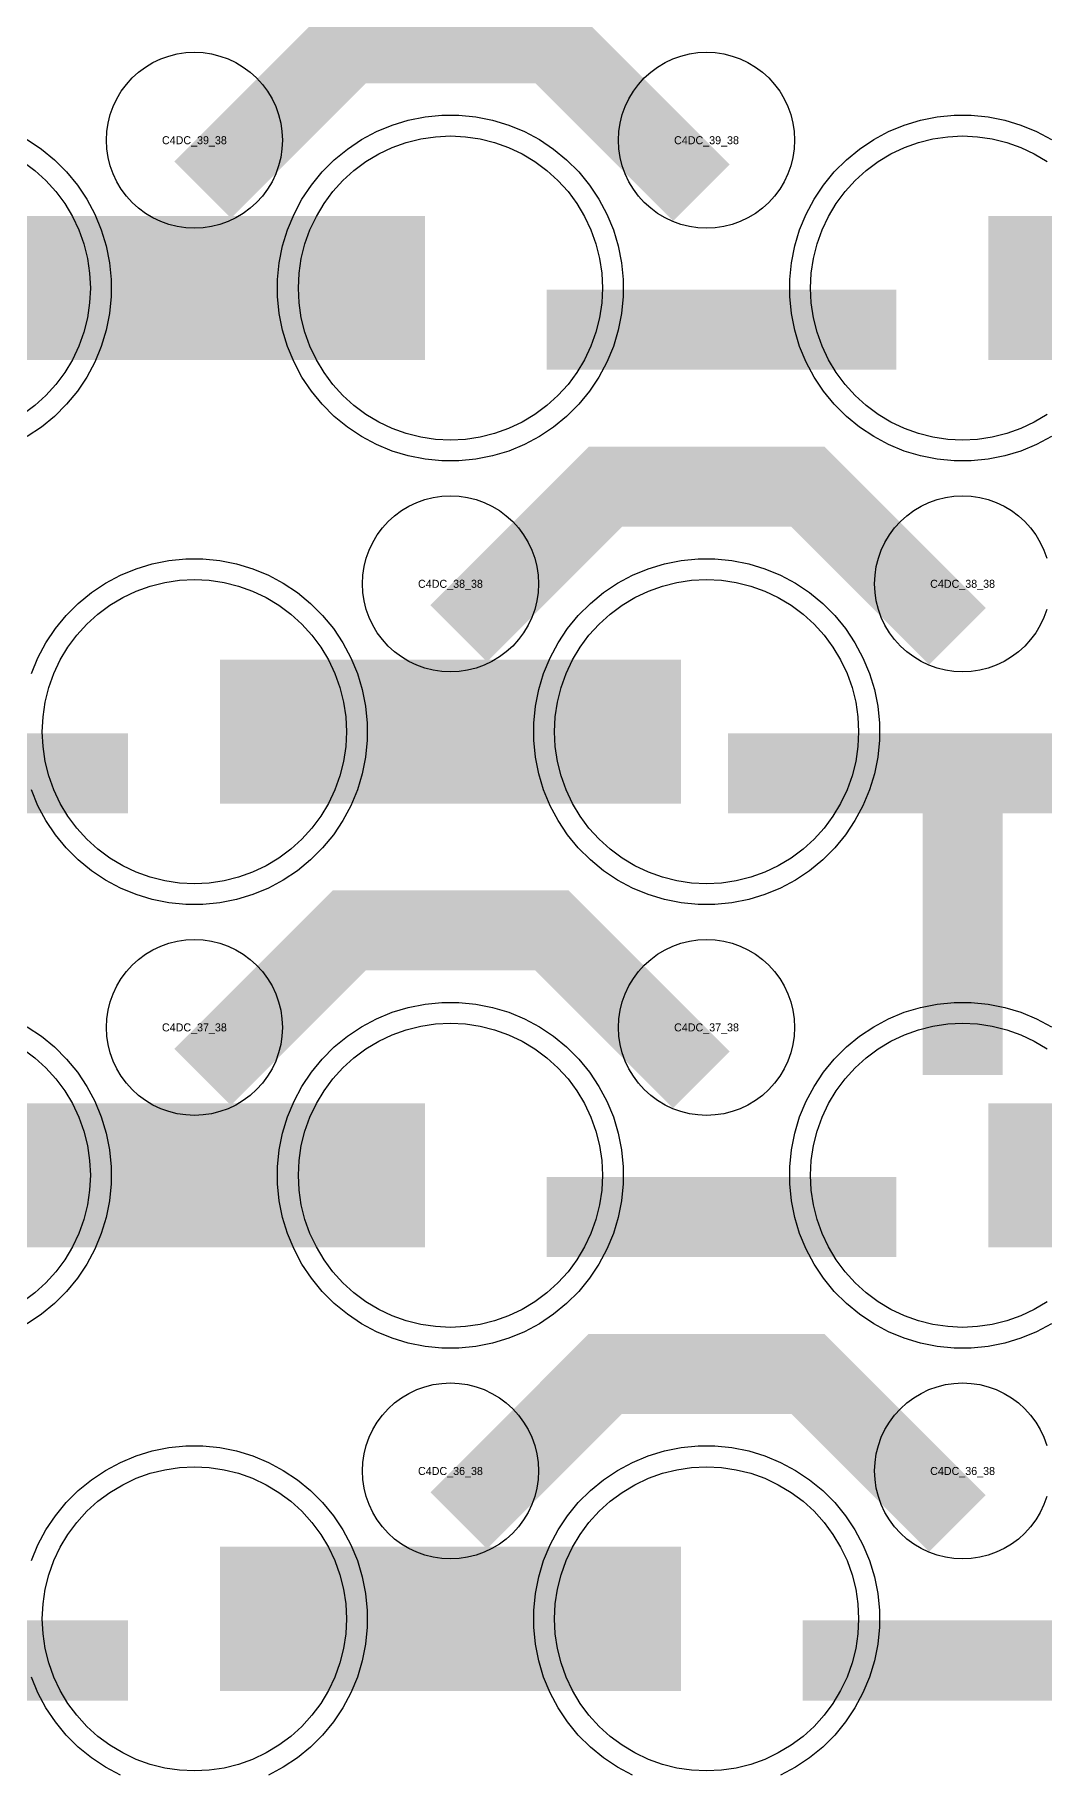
# Model space of a CAD drawing. Extents: x -11880 to 11880, y -14992 to 14992.
# Drawn here: x 110 to 426, y -9900 to -9356 of the extents above; entities that cross this region are included whole.
import ezdxf
from ezdxf.enums import TextEntityAlignment as Align

# ---------------------------------------------------------------- set-up
doc = ezdxf.new("R2010")
doc.units = 0
doc.header["$MEASUREMENT"] = 0
for name, color, linetype in [('GDS_775_DT_237', 138, 'CONTINUOUS'), ('RDL1_FS', 34, 'CONTINUOUS'), ('RDL_BS', 160, 'CONTINUOUS')]:
    doc.layers.add(name, color=color, linetype=linetype)

msp = doc.modelspace()

# ---------------------------------------------------------------- linework, layer by layer
at = {"layer": 'RDL1_FS'}
for points in [[(240, -9483.074), (235.343, -9482.845), (230.732, -9482.161), (226.209, -9481.029), (221.819, -9479.457), (217.605, -9477.465), (213.605, -9475.067), (209.86, -9472.289), (206.406, -9469.159), (203.276, -9465.705), (200.498, -9461.96), (198.1, -9457.96), (196.108, -9453.746), (194.536, -9449.356), (193.404, -9444.833), (192.72, -9440.222), (192.491, -9435.565), (192.72, -9430.908), (193.404, -9426.297), (194.536, -9421.774), (196.108, -9417.384), (198.1, -9413.17), (200.498, -9409.17), (203.276, -9405.425), (206.406, -9401.971), (209.86, -9398.841), (213.605, -9396.063), (217.605, -9393.665), (221.819, -9391.673), (226.209, -9390.101), (230.732, -9388.969), (235.343, -9388.285), (240, -9388.056), (244.657, -9388.285), (249.268, -9388.969), (253.791, -9390.101), (258.181, -9391.673), (262.395, -9393.665), (266.395, -9396.063), (270.14, -9398.841), (273.594, -9401.971), (276.724, -9405.425), (279.502, -9409.17), (281.9, -9413.17), (283.892, -9417.384), (285.464, -9421.774), (286.596, -9426.297), (287.28, -9430.908), (287.509, -9435.565), (287.28, -9440.222), (286.596, -9444.833), (285.464, -9449.356), (283.892, -9453.746), (281.9, -9457.96), (279.502, -9461.96), (276.724, -9465.705), (273.594, -9469.159), (270.14, -9472.289), (266.395, -9475.067), (262.395, -9477.465), (258.181, -9479.457), (253.791, -9481.029), (249.268, -9482.161), (244.657, -9482.845)], [(160, -9898.769), (155.343, -9898.54), (150.732, -9897.856), (146.209, -9896.724), (141.819, -9895.152), (137.605, -9893.16), (133.605, -9890.762), (129.86, -9887.984), (126.406, -9884.854), (123.276, -9881.4), (120.498, -9877.655), (118.1, -9873.655), (116.108, -9869.441), (114.536, -9865.051), (113.404, -9860.528), (112.72, -9855.917), (112.491, -9851.26), (112.72, -9846.603), (113.404, -9841.992), (114.536, -9837.469), (116.108, -9833.079), (118.1, -9828.865), (120.498, -9824.865), (123.276, -9821.12), (126.406, -9817.666), (129.86, -9814.536), (133.605, -9811.758), (137.605, -9809.36), (141.819, -9807.368), (146.209, -9805.796), (150.732, -9804.664), (155.343, -9803.98), (160, -9803.751), (164.657, -9803.98), (169.268, -9804.664), (173.791, -9805.796), (178.181, -9807.368), (182.395, -9809.36), (186.395, -9811.758), (190.14, -9814.536), (193.594, -9817.666), (196.724, -9821.12), (199.502, -9824.865), (201.9, -9828.865), (203.892, -9833.079), (205.464, -9837.469), (206.596, -9841.992), (207.28, -9846.603), (207.509, -9851.26), (207.28, -9855.917), (206.596, -9860.528), (205.464, -9865.051), (203.892, -9869.441), (201.9, -9873.655), (199.502, -9877.655), (196.724, -9881.4), (193.594, -9884.854), (190.14, -9887.984), (186.395, -9890.762), (182.395, -9893.16), (178.181, -9895.152), (173.791, -9896.724), (169.268, -9897.856), (164.657, -9898.54)], [(320, -9898.769), (315.343, -9898.54), (310.732, -9897.856), (306.209, -9896.724), (301.819, -9895.152), (297.605, -9893.16), (293.605, -9890.762), (289.86, -9887.984), (286.406, -9884.854), (283.276, -9881.4), (280.498, -9877.655), (278.1, -9873.655), (276.108, -9869.441), (274.536, -9865.051), (273.404, -9860.528), (272.72, -9855.917), (272.491, -9851.26), (272.72, -9846.603), (273.404, -9841.992), (274.536, -9837.469), (276.108, -9833.079), (278.1, -9828.865), (280.498, -9824.865), (283.276, -9821.12), (286.406, -9817.666), (289.86, -9814.536), (293.605, -9811.758), (297.605, -9809.36), (301.819, -9807.368), (306.209, -9805.796), (310.732, -9804.664), (315.343, -9803.98), (320, -9803.751), (324.657, -9803.98), (329.268, -9804.664), (333.791, -9805.796), (338.181, -9807.368), (342.395, -9809.36), (346.395, -9811.758), (350.14, -9814.536), (353.594, -9817.666), (356.724, -9821.12), (359.502, -9824.865), (361.9, -9828.865), (363.892, -9833.079), (365.464, -9837.469), (366.596, -9841.992), (367.28, -9846.603), (367.509, -9851.26), (367.28, -9855.917), (366.596, -9860.528), (365.464, -9865.051), (363.892, -9869.441), (361.9, -9873.655), (359.502, -9877.655), (356.724, -9881.4), (353.594, -9884.854), (350.14, -9887.984), (346.395, -9890.762), (342.395, -9893.16), (338.181, -9895.152), (333.791, -9896.724), (329.268, -9897.856), (324.657, -9898.54)]]:
    msp.add_lwpolyline(points, close=True, dxfattribs=at)
for points in [[(426.395, -9475.067), (422.395, -9477.465), (418.181, -9479.457), (413.791, -9481.029), (409.268, -9482.161), (404.657, -9482.845), (400, -9483.074), (395.343, -9482.845), (390.732, -9482.161), (386.209, -9481.029), (381.819, -9479.457), (377.605, -9477.465), (373.605, -9475.067), (369.86, -9472.289), (366.406, -9469.159), (363.276, -9465.705), (360.498, -9461.96), (358.1, -9457.96), (356.108, -9453.746), (354.536, -9449.356), (353.404, -9444.833), (352.72, -9440.222), (352.491, -9435.565), (352.72, -9430.908), (353.404, -9426.297), (354.536, -9421.774), (356.108, -9417.384), (358.1, -9413.17), (360.498, -9409.17), (363.276, -9405.425), (366.406, -9401.971), (369.86, -9398.841), (373.605, -9396.063), (377.605, -9393.665), (381.819, -9391.673), (386.209, -9390.101), (390.732, -9388.969), (395.343, -9388.285), (400, -9388.056), (404.657, -9388.285), (409.268, -9388.969), (413.791, -9390.101), (418.181, -9391.673), (422.395, -9393.665), (426.395, -9396.063)], [(106.395, -9396.063), (110.14, -9398.841), (113.594, -9401.971), (116.724, -9405.425), (119.502, -9409.17), (121.9, -9413.17), (123.892, -9417.384), (125.464, -9421.774), (126.596, -9426.297), (127.28, -9430.908), (127.509, -9435.565), (127.28, -9440.222), (126.596, -9444.833), (125.464, -9449.356), (123.892, -9453.746), (121.9, -9457.96), (119.502, -9461.96), (116.724, -9465.705), (113.594, -9469.159), (110.14, -9472.289), (106.395, -9475.067)]]:
    msp.add_lwpolyline(points, dxfattribs=at)
for points in [[(88.002, -9435.565, 45, 45, 0), (160.002, -9435.565, 45, 45, 0)], [(160.002, -9435.565, 45, 45, 0), (232.002, -9435.565, 45, 45, 0)], [(408.002, -9435.565, 45, 45, 0), (480.002, -9435.565, 45, 45, 0)], [(168.002, -9851.26, 45, 45, 0), (240.002, -9851.26, 45, 45, 0)], [(240.002, -9851.26, 45, 45, 0), (312.002, -9851.26, 45, 45, 0)]]:
    msp.add_lwpolyline(points, format="xyseb", dxfattribs=at)
at = {"layer": 'RDL1_FS', "color": 241, "true_color": 0xf7abae}
for points in [[(160, -9621.639), (155.343, -9621.41), (150.732, -9620.726), (146.209, -9619.594), (141.819, -9618.022), (137.605, -9616.03), (133.605, -9613.632), (129.86, -9610.854), (126.406, -9607.724), (123.276, -9604.27), (120.498, -9600.525), (118.1, -9596.525), (116.108, -9592.311), (114.536, -9587.921), (113.404, -9583.398), (112.72, -9578.787), (112.491, -9574.13), (112.72, -9569.473), (113.404, -9564.862), (114.536, -9560.339), (116.108, -9555.949), (118.1, -9551.735), (120.498, -9547.735), (123.276, -9543.99), (126.406, -9540.536), (129.86, -9537.406), (133.605, -9534.628), (137.605, -9532.23), (141.819, -9530.238), (146.209, -9528.666), (150.732, -9527.534), (155.343, -9526.85), (160, -9526.621), (164.657, -9526.85), (169.268, -9527.534), (173.791, -9528.666), (178.181, -9530.238), (182.395, -9532.23), (186.395, -9534.628), (190.14, -9537.406), (193.594, -9540.536), (196.724, -9543.99), (199.502, -9547.735), (201.9, -9551.735), (203.892, -9555.949), (205.464, -9560.339), (206.596, -9564.862), (207.28, -9569.473), (207.509, -9574.13), (207.28, -9578.787), (206.596, -9583.398), (205.464, -9587.921), (203.892, -9592.311), (201.9, -9596.525), (199.502, -9600.525), (196.724, -9604.27), (193.594, -9607.724), (190.14, -9610.854), (186.395, -9613.632), (182.395, -9616.03), (178.181, -9618.022), (173.791, -9619.594), (169.268, -9620.726), (164.657, -9621.41)], [(320, -9621.639), (315.343, -9621.41), (310.732, -9620.726), (306.209, -9619.594), (301.819, -9618.022), (297.605, -9616.03), (293.605, -9613.632), (289.86, -9610.854), (286.406, -9607.724), (283.276, -9604.27), (280.498, -9600.525), (278.1, -9596.525), (276.108, -9592.311), (274.536, -9587.921), (273.404, -9583.398), (272.72, -9578.787), (272.491, -9574.13), (272.72, -9569.473), (273.404, -9564.862), (274.536, -9560.339), (276.108, -9555.949), (278.1, -9551.735), (280.498, -9547.735), (283.276, -9543.99), (286.406, -9540.536), (289.86, -9537.406), (293.605, -9534.628), (297.605, -9532.23), (301.819, -9530.238), (306.209, -9528.666), (310.732, -9527.534), (315.343, -9526.85), (320, -9526.621), (324.657, -9526.85), (329.268, -9527.534), (333.791, -9528.666), (338.181, -9530.238), (342.395, -9532.23), (346.395, -9534.628), (350.14, -9537.406), (353.594, -9540.536), (356.724, -9543.99), (359.502, -9547.735), (361.9, -9551.735), (363.892, -9555.949), (365.464, -9560.339), (366.596, -9564.862), (367.28, -9569.473), (367.509, -9574.13), (367.28, -9578.787), (366.596, -9583.398), (365.464, -9587.921), (363.892, -9592.311), (361.9, -9596.525), (359.502, -9600.525), (356.724, -9604.27), (353.594, -9607.724), (350.14, -9610.854), (346.395, -9613.632), (342.395, -9616.03), (338.181, -9618.022), (333.791, -9619.594), (329.268, -9620.726), (324.657, -9621.41)], [(240, -9760.204), (235.343, -9759.975), (230.732, -9759.291), (226.209, -9758.159), (221.819, -9756.587), (217.605, -9754.595), (213.605, -9752.197), (209.86, -9749.419), (206.406, -9746.289), (203.276, -9742.835), (200.498, -9739.09), (198.1, -9735.09), (196.108, -9730.876), (194.536, -9726.486), (193.404, -9721.963), (192.72, -9717.352), (192.491, -9712.695), (192.72, -9708.038), (193.404, -9703.427), (194.536, -9698.904), (196.108, -9694.514), (198.1, -9690.3), (200.498, -9686.3), (203.276, -9682.555), (206.406, -9679.101), (209.86, -9675.971), (213.605, -9673.193), (217.605, -9670.795), (221.819, -9668.803), (226.209, -9667.231), (230.732, -9666.099), (235.343, -9665.415), (240, -9665.186), (244.657, -9665.415), (249.268, -9666.099), (253.791, -9667.231), (258.181, -9668.803), (262.395, -9670.795), (266.395, -9673.193), (270.14, -9675.971), (273.594, -9679.101), (276.724, -9682.555), (279.502, -9686.3), (281.9, -9690.3), (283.892, -9694.514), (285.464, -9698.904), (286.596, -9703.427), (287.28, -9708.038), (287.509, -9712.695), (287.28, -9717.352), (286.596, -9721.963), (285.464, -9726.486), (283.892, -9730.876), (281.9, -9735.09), (279.502, -9739.09), (276.724, -9742.835), (273.594, -9746.289), (270.14, -9749.419), (266.395, -9752.197), (262.395, -9754.595), (258.181, -9756.587), (253.791, -9758.159), (249.268, -9759.291), (244.657, -9759.975)]]:
    msp.add_lwpolyline(points, close=True, dxfattribs=at)
for points in [[(168.002, -9574.13, 45, 45, 0), (240.002, -9574.13, 45, 45, 0)], [(240.002, -9574.13, 45, 45, 0), (312.002, -9574.13, 45, 45, 0)], [(88.002, -9712.695, 45, 45, 0), (160.002, -9712.695, 45, 45, 0)], [(160.002, -9712.695, 45, 45, 0), (232.002, -9712.695, 45, 45, 0)], [(408.002, -9712.695, 45, 45, 0), (480.002, -9712.695, 45, 45, 0)]]:
    msp.add_lwpolyline(points, format="xyseb", dxfattribs=at)
for points in [[(426.395, -9752.197), (422.395, -9754.595), (418.181, -9756.587), (413.791, -9758.159), (409.268, -9759.291), (404.657, -9759.975), (400, -9760.204), (395.343, -9759.975), (390.732, -9759.291), (386.209, -9758.159), (381.819, -9756.587), (377.605, -9754.595), (373.605, -9752.197), (369.86, -9749.419), (366.406, -9746.289), (363.276, -9742.835), (360.498, -9739.09), (358.1, -9735.09), (356.108, -9730.876), (354.536, -9726.486), (353.404, -9721.963), (352.72, -9717.352), (352.491, -9712.695), (352.72, -9708.038), (353.404, -9703.427), (354.536, -9698.904), (356.108, -9694.514), (358.1, -9690.3), (360.498, -9686.3), (363.276, -9682.555), (366.406, -9679.101), (369.86, -9675.971), (373.605, -9673.193), (377.605, -9670.795), (381.819, -9668.803), (386.209, -9667.231), (390.732, -9666.099), (395.343, -9665.415), (400, -9665.186), (404.657, -9665.415), (409.268, -9666.099), (413.791, -9667.231), (418.181, -9668.803), (422.395, -9670.795), (426.395, -9673.193)], [(106.395, -9673.193), (110.14, -9675.971), (113.594, -9679.101), (116.724, -9682.555), (119.502, -9686.3), (121.9, -9690.3), (123.892, -9694.514), (125.464, -9698.904), (126.596, -9703.427), (127.28, -9708.038), (127.509, -9712.695), (127.28, -9717.352), (126.596, -9721.963), (125.464, -9726.486), (123.892, -9730.876), (121.9, -9735.09), (119.502, -9739.09), (116.724, -9742.835), (113.594, -9746.289), (110.14, -9749.419), (106.395, -9752.197)]]:
    msp.add_lwpolyline(points, dxfattribs=at)
at = {"layer": 'RDL_BS'}
for points in [[(162.562, -9404.879, 25, 25, 0), (208.377, -9359.064, 25, 25, 0), (241.93, -9359.064, 25, 25, 0)], [(318.401, -9405.778, 25, 25, 0), (271.687, -9359.064, 25, 25, 0), (241.929, -9359.064, 25, 25, 0)], [(270.016, -9448.578, 25, 25, 0), (379.281, -9448.578, 25, 25, 0)], [(242.562, -9543.444, 25, 25, 0), (288.377, -9497.629, 25, 25, 0), (321.93, -9497.629, 25, 25, 0)], [(398.401, -9544.343, 25, 25, 0), (351.687, -9497.629, 25, 25, 0), (321.929, -9497.629, 25, 25, 0)], [(162.562, -9682.009, 25, 25, 0), (208.377, -9636.194, 25, 25, 0), (241.93, -9636.194, 25, 25, 0)], [(318.401, -9682.908, 25, 25, 0), (271.687, -9636.194, 25, 25, 0), (241.929, -9636.194, 25, 25, 0)], [(242.562, -9820.574, 25, 25, 0), (288.377, -9774.759, 25, 25, 0), (321.93, -9774.759, 25, 25, 0)], [(398.401, -9821.473, 25, 25, 0), (351.687, -9774.759, 25, 25, 0), (321.929, -9774.759, 25, 25, 0)], [(30.016, -9864.273, 25, 25, 0), (139.281, -9864.273, 25, 25, 0)], [(350.016, -9864.273, 25, 25, 0), (459.281, -9864.273, 25, 25, 0)]]:
    msp.add_lwpolyline(points, format="xyseb", dxfattribs=at)
for points in [[(160, -9416.871), (157.307, -9416.739), (154.635, -9416.343), (152.016, -9415.686), (149.481, -9414.779), (147.044, -9413.627), (144.72, -9412.234), (142.557, -9410.631), (140.558, -9408.819), (138.746, -9406.82), (137.143, -9404.657), (135.75, -9402.333), (134.598, -9399.896), (133.691, -9397.361), (133.034, -9394.742), (132.638, -9392.07), (132.506, -9389.377), (132.638, -9386.684), (133.034, -9384.012), (133.691, -9381.393), (134.598, -9378.858), (135.75, -9376.421), (137.143, -9374.097), (138.746, -9371.934), (140.558, -9369.935), (142.557, -9368.123), (144.72, -9366.52), (147.044, -9365.127), (149.481, -9363.975), (152.016, -9363.068), (154.635, -9362.411), (157.307, -9362.015), (160, -9361.883), (162.693, -9362.015), (165.365, -9362.411), (167.984, -9363.068), (170.519, -9363.975), (172.956, -9365.127), (175.28, -9366.52), (177.443, -9368.123), (179.442, -9369.935), (181.254, -9371.934), (182.857, -9374.097), (184.25, -9376.421), (185.402, -9378.858), (186.309, -9381.393), (186.966, -9384.012), (187.362, -9386.684), (187.494, -9389.377), (187.362, -9392.07), (186.966, -9394.742), (186.309, -9397.361), (185.402, -9399.896), (184.25, -9402.333), (182.857, -9404.657), (181.254, -9406.82), (179.442, -9408.819), (177.443, -9410.631), (175.28, -9412.234), (172.956, -9413.627), (170.519, -9414.779), (167.984, -9415.686), (165.365, -9416.343), (162.693, -9416.739)], [(320, -9416.871), (317.307, -9416.739), (314.635, -9416.343), (312.016, -9415.686), (309.481, -9414.779), (307.044, -9413.627), (304.72, -9412.234), (302.557, -9410.631), (300.558, -9408.819), (298.746, -9406.82), (297.143, -9404.657), (295.75, -9402.333), (294.598, -9399.896), (293.691, -9397.361), (293.034, -9394.742), (292.638, -9392.07), (292.506, -9389.377), (292.638, -9386.684), (293.034, -9384.012), (293.691, -9381.393), (294.598, -9378.858), (295.75, -9376.421), (297.143, -9374.097), (298.746, -9371.934), (300.558, -9369.935), (302.557, -9368.123), (304.72, -9366.52), (307.044, -9365.127), (309.481, -9363.975), (312.016, -9363.068), (314.635, -9362.411), (317.307, -9362.015), (320, -9361.883), (322.693, -9362.015), (325.365, -9362.411), (327.984, -9363.068), (330.519, -9363.975), (332.956, -9365.127), (335.28, -9366.52), (337.443, -9368.123), (339.442, -9369.935), (341.254, -9371.934), (342.857, -9374.097), (344.25, -9376.421), (345.402, -9378.858), (346.309, -9381.393), (346.966, -9384.012), (347.362, -9386.684), (347.494, -9389.377), (347.362, -9392.07), (346.966, -9394.742), (346.309, -9397.361), (345.402, -9399.896), (344.25, -9402.333), (342.857, -9404.657), (341.254, -9406.82), (339.442, -9408.819), (337.443, -9410.631), (335.28, -9412.234), (332.956, -9413.627), (330.519, -9414.779), (327.984, -9415.686), (325.365, -9416.343), (322.693, -9416.739)], [(237.356, -9489.565), (232.062, -9489.048), (226.835, -9488.002), (221.795, -9486.471), (216.885, -9484.44), (212.223, -9481.948), (207.809, -9479.001), (203.708, -9475.639), (199.926, -9471.857), (196.564, -9467.756), (193.617, -9463.342), (191.125, -9458.68), (189.094, -9453.77), (187.563, -9448.73), (186.517, -9443.503), (186, -9438.209), (186, -9432.921), (186.517, -9427.627), (187.563, -9422.4), (189.094, -9417.36), (191.125, -9412.45), (193.617, -9407.788), (196.564, -9403.374), (199.926, -9399.273), (203.708, -9395.491), (207.809, -9392.129), (212.223, -9389.182), (216.885, -9386.69), (221.795, -9384.659), (226.835, -9383.128), (232.062, -9382.082), (237.356, -9381.565), (242.644, -9381.565), (247.938, -9382.082), (253.165, -9383.128), (258.205, -9384.659), (263.115, -9386.69), (267.777, -9389.182), (272.191, -9392.129), (276.292, -9395.491), (280.074, -9399.273), (283.436, -9403.374), (286.383, -9407.788), (288.875, -9412.45), (290.906, -9417.36), (292.437, -9422.4), (293.483, -9427.627), (294, -9432.921), (294, -9438.209), (293.483, -9443.503), (292.437, -9448.73), (290.906, -9453.77), (288.875, -9458.68), (286.383, -9463.342), (283.436, -9467.756), (280.074, -9471.857), (276.292, -9475.639), (272.191, -9479.001), (267.777, -9481.948), (263.115, -9484.44), (258.205, -9486.471), (253.165, -9488.002), (247.938, -9489.048), (242.644, -9489.565)], [(240, -9555.436), (237.307, -9555.304), (234.635, -9554.908), (232.016, -9554.251), (229.481, -9553.344), (227.044, -9552.192), (224.72, -9550.799), (222.557, -9549.196), (220.558, -9547.384), (218.746, -9545.385), (217.143, -9543.222), (215.75, -9540.898), (214.598, -9538.461), (213.691, -9535.926), (213.034, -9533.307), (212.638, -9530.635), (212.506, -9527.942), (212.638, -9525.249), (213.034, -9522.577), (213.691, -9519.958), (214.598, -9517.423), (215.75, -9514.986), (217.143, -9512.662), (218.746, -9510.499), (220.558, -9508.5), (222.557, -9506.688), (224.72, -9505.085), (227.044, -9503.692), (229.481, -9502.54), (232.016, -9501.633), (234.635, -9500.976), (237.307, -9500.58), (240, -9500.448), (242.693, -9500.58), (245.365, -9500.976), (247.984, -9501.633), (250.519, -9502.54), (252.956, -9503.692), (255.28, -9505.085), (257.443, -9506.688), (259.442, -9508.5), (261.254, -9510.499), (262.857, -9512.662), (264.25, -9514.986), (265.402, -9517.423), (266.309, -9519.958), (266.966, -9522.577), (267.362, -9525.249), (267.494, -9527.942), (267.362, -9530.635), (266.966, -9533.307), (266.309, -9535.926), (265.402, -9538.461), (264.25, -9540.898), (262.857, -9543.222), (261.254, -9545.385), (259.442, -9547.384), (257.443, -9549.196), (255.28, -9550.799), (252.956, -9552.192), (250.519, -9553.344), (247.984, -9554.251), (245.365, -9554.908), (242.693, -9555.304)], [(160, -9694.001), (157.307, -9693.869), (154.635, -9693.473), (152.016, -9692.816), (149.481, -9691.909), (147.044, -9690.757), (144.72, -9689.364), (142.557, -9687.761), (140.558, -9685.949), (138.746, -9683.95), (137.143, -9681.787), (135.75, -9679.463), (134.598, -9677.026), (133.691, -9674.491), (133.034, -9671.872), (132.638, -9669.2), (132.506, -9666.507), (132.638, -9663.814), (133.034, -9661.142), (133.691, -9658.523), (134.598, -9655.988), (135.75, -9653.551), (137.143, -9651.227), (138.746, -9649.064), (140.558, -9647.065), (142.557, -9645.253), (144.72, -9643.65), (147.044, -9642.257), (149.481, -9641.105), (152.016, -9640.198), (154.635, -9639.541), (157.307, -9639.145), (160, -9639.013), (162.693, -9639.145), (165.365, -9639.541), (167.984, -9640.198), (170.519, -9641.105), (172.956, -9642.257), (175.28, -9643.65), (177.443, -9645.253), (179.442, -9647.065), (181.254, -9649.064), (182.857, -9651.227), (184.25, -9653.551), (185.402, -9655.988), (186.309, -9658.523), (186.966, -9661.142), (187.362, -9663.814), (187.494, -9666.507), (187.362, -9669.2), (186.966, -9671.872), (186.309, -9674.491), (185.402, -9677.026), (184.25, -9679.463), (182.857, -9681.787), (181.254, -9683.95), (179.442, -9685.949), (177.443, -9687.761), (175.28, -9689.364), (172.956, -9690.757), (170.519, -9691.909), (167.984, -9692.816), (165.365, -9693.473), (162.693, -9693.869)], [(320, -9694.001), (317.307, -9693.869), (314.635, -9693.473), (312.016, -9692.816), (309.481, -9691.909), (307.044, -9690.757), (304.72, -9689.364), (302.557, -9687.761), (300.558, -9685.949), (298.746, -9683.95), (297.143, -9681.787), (295.75, -9679.463), (294.598, -9677.026), (293.691, -9674.491), (293.034, -9671.872), (292.638, -9669.2), (292.506, -9666.507), (292.638, -9663.814), (293.034, -9661.142), (293.691, -9658.523), (294.598, -9655.988), (295.75, -9653.551), (297.143, -9651.227), (298.746, -9649.064), (300.558, -9647.065), (302.557, -9645.253), (304.72, -9643.65), (307.044, -9642.257), (309.481, -9641.105), (312.016, -9640.198), (314.635, -9639.541), (317.307, -9639.145), (320, -9639.013), (322.693, -9639.145), (325.365, -9639.541), (327.984, -9640.198), (330.519, -9641.105), (332.956, -9642.257), (335.28, -9643.65), (337.443, -9645.253), (339.442, -9647.065), (341.254, -9649.064), (342.857, -9651.227), (344.25, -9653.551), (345.402, -9655.988), (346.309, -9658.523), (346.966, -9661.142), (347.362, -9663.814), (347.494, -9666.507), (347.362, -9669.2), (346.966, -9671.872), (346.309, -9674.491), (345.402, -9677.026), (344.25, -9679.463), (342.857, -9681.787), (341.254, -9683.95), (339.442, -9685.949), (337.443, -9687.761), (335.28, -9689.364), (332.956, -9690.757), (330.519, -9691.909), (327.984, -9692.816), (325.365, -9693.473), (322.693, -9693.869)], [(240, -9832.566), (237.307, -9832.434), (234.635, -9832.038), (232.016, -9831.381), (229.481, -9830.474), (227.044, -9829.322), (224.72, -9827.929), (222.557, -9826.326), (220.558, -9824.514), (218.746, -9822.515), (217.143, -9820.352), (215.75, -9818.028), (214.598, -9815.591), (213.691, -9813.056), (213.034, -9810.437), (212.638, -9807.765), (212.506, -9805.072), (212.638, -9802.379), (213.034, -9799.707), (213.691, -9797.088), (214.598, -9794.553), (215.75, -9792.116), (217.143, -9789.792), (218.746, -9787.629), (220.558, -9785.63), (222.557, -9783.818), (224.72, -9782.215), (227.044, -9780.822), (229.481, -9779.67), (232.016, -9778.763), (234.635, -9778.106), (237.307, -9777.71), (240, -9777.578), (242.693, -9777.71), (245.365, -9778.106), (247.984, -9778.763), (250.519, -9779.67), (252.956, -9780.822), (255.28, -9782.215), (257.443, -9783.818), (259.442, -9785.63), (261.254, -9787.629), (262.857, -9789.792), (264.25, -9792.116), (265.402, -9794.553), (266.309, -9797.088), (266.966, -9799.707), (267.362, -9802.379), (267.494, -9805.072), (267.362, -9807.765), (266.966, -9810.437), (266.309, -9813.056), (265.402, -9815.591), (264.25, -9818.028), (262.857, -9820.352), (261.254, -9822.515), (259.442, -9824.514), (257.443, -9826.326), (255.28, -9827.929), (252.956, -9829.322), (250.519, -9830.474), (247.984, -9831.381), (245.365, -9832.038), (242.693, -9832.434)]]:
    msp.add_lwpolyline(points, close=True, dxfattribs=at)
for points in [[(427.777, -9481.948), (423.115, -9484.44), (418.205, -9486.471), (413.165, -9488.002), (407.938, -9489.048), (402.644, -9489.565), (397.356, -9489.565), (392.062, -9489.048), (386.835, -9488.002), (381.795, -9486.471), (376.885, -9484.44), (372.223, -9481.948), (367.809, -9479.001), (363.708, -9475.639), (359.926, -9471.857), (356.564, -9467.756), (353.617, -9463.342), (351.125, -9458.68), (349.094, -9453.77), (347.563, -9448.73), (346.517, -9443.503), (346, -9438.209), (346, -9432.921), (346.517, -9427.627), (347.563, -9422.4), (349.094, -9417.36), (351.125, -9412.45), (353.617, -9407.788), (356.564, -9403.374), (359.926, -9399.273), (363.708, -9395.491), (367.809, -9392.129), (372.223, -9389.182), (376.885, -9386.69), (381.795, -9384.659), (386.835, -9383.128), (392.062, -9382.082), (397.356, -9381.565), (402.644, -9381.565), (407.938, -9382.082), (413.165, -9383.128), (418.205, -9384.659), (423.115, -9386.69), (427.777, -9389.182)], [(107.777, -9389.182), (112.191, -9392.129), (116.292, -9395.491), (120.074, -9399.273), (123.436, -9403.374), (126.383, -9407.788), (128.875, -9412.45), (130.906, -9417.36), (132.437, -9422.4), (133.483, -9427.627), (134, -9432.921), (134, -9438.209), (133.483, -9443.503), (132.437, -9448.73), (130.906, -9453.77), (128.875, -9458.68), (126.383, -9463.342), (123.436, -9467.756), (120.074, -9471.857), (116.292, -9475.639), (112.191, -9479.001), (107.777, -9481.948)], [(426.309, -9535.926), (425.402, -9538.461), (424.25, -9540.898), (422.857, -9543.222), (421.254, -9545.385), (419.442, -9547.384), (417.443, -9549.196), (415.28, -9550.799), (412.956, -9552.192), (410.519, -9553.344), (407.984, -9554.251), (405.365, -9554.908), (402.693, -9555.304), (400, -9555.436), (397.307, -9555.304), (394.635, -9554.908), (392.016, -9554.251), (389.481, -9553.344), (387.044, -9552.192), (384.72, -9550.799), (382.557, -9549.196), (380.558, -9547.384), (378.746, -9545.385), (377.143, -9543.222), (375.75, -9540.898), (374.598, -9538.461), (373.691, -9535.926), (373.034, -9533.307), (372.638, -9530.635), (372.506, -9527.942), (372.638, -9525.249), (373.034, -9522.577), (373.691, -9519.958), (374.598, -9517.423), (375.75, -9514.986), (377.143, -9512.662), (378.746, -9510.499), (380.558, -9508.5), (382.557, -9506.688), (384.72, -9505.085), (387.044, -9503.692), (389.481, -9502.54), (392.016, -9501.633), (394.635, -9500.976), (397.307, -9500.58), (400, -9500.448), (402.693, -9500.58), (405.365, -9500.976), (407.984, -9501.633), (410.519, -9502.54), (412.956, -9503.692), (415.28, -9505.085), (417.443, -9506.688), (419.442, -9508.5), (421.254, -9510.499), (422.857, -9512.662), (424.25, -9514.986), (425.402, -9517.423), (426.309, -9519.958)], [(426.309, -9813.056), (425.402, -9815.591), (424.25, -9818.028), (422.857, -9820.352), (421.254, -9822.515), (419.442, -9824.514), (417.443, -9826.326), (415.28, -9827.929), (412.956, -9829.322), (410.519, -9830.474), (407.984, -9831.381), (405.365, -9832.038), (402.693, -9832.434), (400, -9832.566), (397.307, -9832.434), (394.635, -9832.038), (392.016, -9831.381), (389.481, -9830.474), (387.044, -9829.322), (384.72, -9827.929), (382.557, -9826.326), (380.558, -9824.514), (378.746, -9822.515), (377.143, -9820.352), (375.75, -9818.028), (374.598, -9815.591), (373.691, -9813.056), (373.034, -9810.437), (372.638, -9807.765), (372.506, -9805.072), (372.638, -9802.379), (373.034, -9799.707), (373.691, -9797.088), (374.598, -9794.553), (375.75, -9792.116), (377.143, -9789.792), (378.746, -9787.629), (380.558, -9785.63), (382.557, -9783.818), (384.72, -9782.215), (387.044, -9780.822), (389.481, -9779.67), (392.016, -9778.763), (394.635, -9778.106), (397.307, -9777.71), (400, -9777.578), (402.693, -9777.71), (405.365, -9778.106), (407.984, -9778.763), (410.519, -9779.67), (412.956, -9780.822), (415.28, -9782.215), (417.443, -9783.818), (419.442, -9785.63), (421.254, -9787.629), (422.857, -9789.792), (424.25, -9792.116), (425.402, -9794.553), (426.309, -9797.088)], [(109.094, -9833.055), (111.125, -9828.145), (113.617, -9823.483), (116.564, -9819.069), (119.926, -9814.968), (123.708, -9811.186), (127.809, -9807.824), (132.223, -9804.877), (136.885, -9802.385), (141.795, -9800.354), (146.835, -9798.823), (152.062, -9797.777), (157.356, -9797.26), (162.644, -9797.26), (167.938, -9797.777), (173.165, -9798.823), (178.205, -9800.354), (183.115, -9802.385), (187.777, -9804.877), (192.191, -9807.824), (196.292, -9811.186), (200.074, -9814.968), (203.436, -9819.069), (206.383, -9823.483), (208.875, -9828.145), (210.906, -9833.055), (212.437, -9838.095), (213.483, -9843.322), (214, -9848.616), (214, -9853.904), (213.483, -9859.198), (212.437, -9864.425), (210.906, -9869.465), (208.875, -9874.375), (206.383, -9879.037), (203.436, -9883.451), (200.074, -9887.552), (196.292, -9891.334), (192.191, -9894.696), (187.777, -9897.643), (183.115, -9900.135)], [(296.885, -9900.135), (292.223, -9897.643), (287.809, -9894.696), (283.708, -9891.334), (279.926, -9887.552), (276.564, -9883.451), (273.617, -9879.037), (271.125, -9874.375), (269.094, -9869.465), (267.563, -9864.425), (266.517, -9859.198), (266, -9853.904), (266, -9848.616), (266.517, -9843.322), (267.563, -9838.095), (269.094, -9833.055), (271.125, -9828.145), (273.617, -9823.483), (276.564, -9819.069), (279.926, -9814.968), (283.708, -9811.186), (287.809, -9807.824), (292.223, -9804.877), (296.885, -9802.385), (301.795, -9800.354), (306.835, -9798.823), (312.062, -9797.777), (317.356, -9797.26), (322.644, -9797.26), (327.938, -9797.777), (333.165, -9798.823), (338.205, -9800.354), (343.115, -9802.385), (347.777, -9804.877), (352.191, -9807.824), (356.292, -9811.186), (360.074, -9814.968), (363.436, -9819.069), (366.383, -9823.483), (368.875, -9828.145), (370.906, -9833.055), (372.437, -9838.095), (373.483, -9843.322), (374, -9848.616), (374, -9853.904), (373.483, -9859.198), (372.437, -9864.425), (370.906, -9869.465), (368.875, -9874.375), (366.383, -9879.037), (363.436, -9883.451), (360.074, -9887.552), (356.292, -9891.334), (352.191, -9894.696), (347.777, -9897.643), (343.115, -9900.135)], [(136.885, -9900.135), (132.223, -9897.643), (127.809, -9894.696), (123.708, -9891.334), (119.926, -9887.552), (116.564, -9883.451), (113.617, -9879.037), (111.125, -9874.375), (109.094, -9869.465)]]:
    msp.add_lwpolyline(points, dxfattribs=at)
at = {"layer": 'RDL_BS', "color": 241, "true_color": 0xf7abae}
for points in [[(109.094, -9555.925), (111.125, -9551.015), (113.617, -9546.353), (116.564, -9541.939), (119.926, -9537.838), (123.708, -9534.056), (127.809, -9530.694), (132.223, -9527.747), (136.885, -9525.255), (141.795, -9523.224), (146.835, -9521.693), (152.062, -9520.647), (157.356, -9520.13), (162.644, -9520.13), (167.938, -9520.647), (173.165, -9521.693), (178.205, -9523.224), (183.115, -9525.255), (187.777, -9527.747), (192.191, -9530.694), (196.292, -9534.056), (200.074, -9537.838), (203.436, -9541.939), (206.383, -9546.353), (208.875, -9551.015), (210.906, -9555.925), (212.437, -9560.965), (213.483, -9566.192), (214, -9571.486), (214, -9576.774), (213.483, -9582.068), (212.437, -9587.295), (210.906, -9592.335), (208.875, -9597.245), (206.383, -9601.907), (203.436, -9606.321), (200.074, -9610.422), (196.292, -9614.204), (192.191, -9617.566), (187.777, -9620.513), (183.115, -9623.005), (178.205, -9625.036), (173.165, -9626.567), (167.938, -9627.613), (162.644, -9628.13), (157.356, -9628.13), (152.062, -9627.613), (146.835, -9626.567), (141.795, -9625.036), (136.885, -9623.005), (132.223, -9620.513), (127.809, -9617.566), (123.708, -9614.204), (119.926, -9610.422), (116.564, -9606.321), (113.617, -9601.907), (111.125, -9597.245), (109.094, -9592.335)], [(427.777, -9759.078), (423.115, -9761.57), (418.205, -9763.601), (413.165, -9765.132), (407.938, -9766.178), (402.644, -9766.695), (397.356, -9766.695), (392.062, -9766.178), (386.835, -9765.132), (381.795, -9763.601), (376.885, -9761.57), (372.223, -9759.078), (367.809, -9756.131), (363.708, -9752.769), (359.926, -9748.987), (356.564, -9744.886), (353.617, -9740.472), (351.125, -9735.81), (349.094, -9730.9), (347.563, -9725.86), (346.517, -9720.633), (346, -9715.339), (346, -9710.051), (346.517, -9704.757), (347.563, -9699.53), (349.094, -9694.49), (351.125, -9689.58), (353.617, -9684.918), (356.564, -9680.504), (359.926, -9676.403), (363.708, -9672.621), (367.809, -9669.259), (372.223, -9666.312), (376.885, -9663.82), (381.795, -9661.789), (386.835, -9660.258), (392.062, -9659.212), (397.356, -9658.695), (402.644, -9658.695), (407.938, -9659.212), (413.165, -9660.258), (418.205, -9661.789), (423.115, -9663.82), (427.777, -9666.312)], [(107.777, -9666.312), (112.191, -9669.259), (116.292, -9672.621), (120.074, -9676.403), (123.436, -9680.504), (126.383, -9684.918), (128.875, -9689.58), (130.906, -9694.49), (132.437, -9699.53), (133.483, -9704.757), (134, -9710.051), (134, -9715.339), (133.483, -9720.633), (132.437, -9725.86), (130.906, -9730.9), (128.875, -9735.81), (126.383, -9740.472), (123.436, -9744.886), (120.074, -9748.987), (116.292, -9752.769), (112.191, -9756.131), (107.777, -9759.078)]]:
    msp.add_lwpolyline(points, dxfattribs=at)
for points in [[(317.356, -9628.13), (312.062, -9627.613), (306.835, -9626.567), (301.795, -9625.036), (296.885, -9623.005), (292.223, -9620.513), (287.809, -9617.566), (283.708, -9614.204), (279.926, -9610.422), (276.564, -9606.321), (273.617, -9601.907), (271.125, -9597.245), (269.094, -9592.335), (267.563, -9587.295), (266.517, -9582.068), (266, -9576.774), (266, -9571.486), (266.517, -9566.192), (267.563, -9560.965), (269.094, -9555.925), (271.125, -9551.015), (273.617, -9546.353), (276.564, -9541.939), (279.926, -9537.838), (283.708, -9534.056), (287.809, -9530.694), (292.223, -9527.747), (296.885, -9525.255), (301.795, -9523.224), (306.835, -9521.693), (312.062, -9520.647), (317.356, -9520.13), (322.644, -9520.13), (327.938, -9520.647), (333.165, -9521.693), (338.205, -9523.224), (343.115, -9525.255), (347.777, -9527.747), (352.191, -9530.694), (356.292, -9534.056), (360.074, -9537.838), (363.436, -9541.939), (366.383, -9546.353), (368.875, -9551.015), (370.906, -9555.925), (372.437, -9560.965), (373.483, -9566.192), (374, -9571.486), (374, -9576.774), (373.483, -9582.068), (372.437, -9587.295), (370.906, -9592.335), (368.875, -9597.245), (366.383, -9601.907), (363.436, -9606.321), (360.074, -9610.422), (356.292, -9614.204), (352.191, -9617.566), (347.777, -9620.513), (343.115, -9623.005), (338.205, -9625.036), (333.165, -9626.567), (327.938, -9627.613), (322.644, -9628.13)], [(237.356, -9766.695), (232.062, -9766.178), (226.835, -9765.132), (221.795, -9763.601), (216.885, -9761.57), (212.223, -9759.078), (207.809, -9756.131), (203.708, -9752.769), (199.926, -9748.987), (196.564, -9744.886), (193.617, -9740.472), (191.125, -9735.81), (189.094, -9730.9), (187.563, -9725.86), (186.517, -9720.633), (186, -9715.339), (186, -9710.051), (186.517, -9704.757), (187.563, -9699.53), (189.094, -9694.49), (191.125, -9689.58), (193.617, -9684.918), (196.564, -9680.504), (199.926, -9676.403), (203.708, -9672.621), (207.809, -9669.259), (212.223, -9666.312), (216.885, -9663.82), (221.795, -9661.789), (226.835, -9660.258), (232.062, -9659.212), (237.356, -9658.695), (242.644, -9658.695), (247.938, -9659.212), (253.165, -9660.258), (258.205, -9661.789), (263.115, -9663.82), (267.777, -9666.312), (272.191, -9669.259), (276.292, -9672.621), (280.074, -9676.403), (283.436, -9680.504), (286.383, -9684.918), (288.875, -9689.58), (290.906, -9694.49), (292.437, -9699.53), (293.483, -9704.757), (294, -9710.051), (294, -9715.339), (293.483, -9720.633), (292.437, -9725.86), (290.906, -9730.9), (288.875, -9735.81), (286.383, -9740.472), (283.436, -9744.886), (280.074, -9748.987), (276.292, -9752.769), (272.191, -9756.131), (267.777, -9759.078), (263.115, -9761.57), (258.205, -9763.601), (253.165, -9765.132), (247.938, -9766.178), (242.644, -9766.695)]]:
    msp.add_lwpolyline(points, close=True, dxfattribs=at)
for points in [[(400, -9681.405, 25, 25, 0), (400, -9574.628, 25, 25, 0)], [(30.016, -9587.143, 25, 25, 0), (139.281, -9587.143, 25, 25, 0)], [(412.5, -9587.128, 25, 25, 0), (326.667, -9587.128, 25, 25, 0)], [(372.944, -9587.128, 25, 25, 0), (331.74, -9587.128, 25, 25, 0)], [(350.016, -9587.143, 25, 25, 0), (459.281, -9587.143, 25, 25, 0)], [(400, -9605.097, 25, 25, 0), (400, -9650.717, 25, 25, 0)], [(270.016, -9725.708, 25, 25, 0), (379.281, -9725.708, 25, 25, 0)]]:
    msp.add_lwpolyline(points, format="xyseb", dxfattribs=at)

# ---------------------------------------------------------------- texts
at = {"layer": 'GDS_775_DT_237'}
for s, p in [('C4DC_39_38', (160, -9389.377)), ('C4DC_39_38', (160, -9389.377)), ('C4DC_39_38', (320, -9389.377)), ('C4DC_39_38', (320, -9389.377)), ('C4DC_38_38', (240, -9527.942)), ('C4DC_38_38', (240, -9527.942)), ('C4DC_38_38', (400, -9527.942)), ('C4DC_38_38', (400, -9527.942)), ('C4DC_37_38', (160, -9666.507)), ('C4DC_37_38', (160, -9666.507)), ('C4DC_37_38', (320, -9666.507)), ('C4DC_37_38', (320, -9666.507)), ('C4DC_36_38', (240, -9805.072)), ('C4DC_36_38', (240, -9805.072)), ('C4DC_36_38', (400, -9805.072)), ('C4DC_36_38', (400, -9805.072))]:
    msp.add_text(s, height=2.5, dxfattribs=at).set_placement(p, align=Align.MIDDLE_CENTER)

doc.saveas('drawing.dxf')
